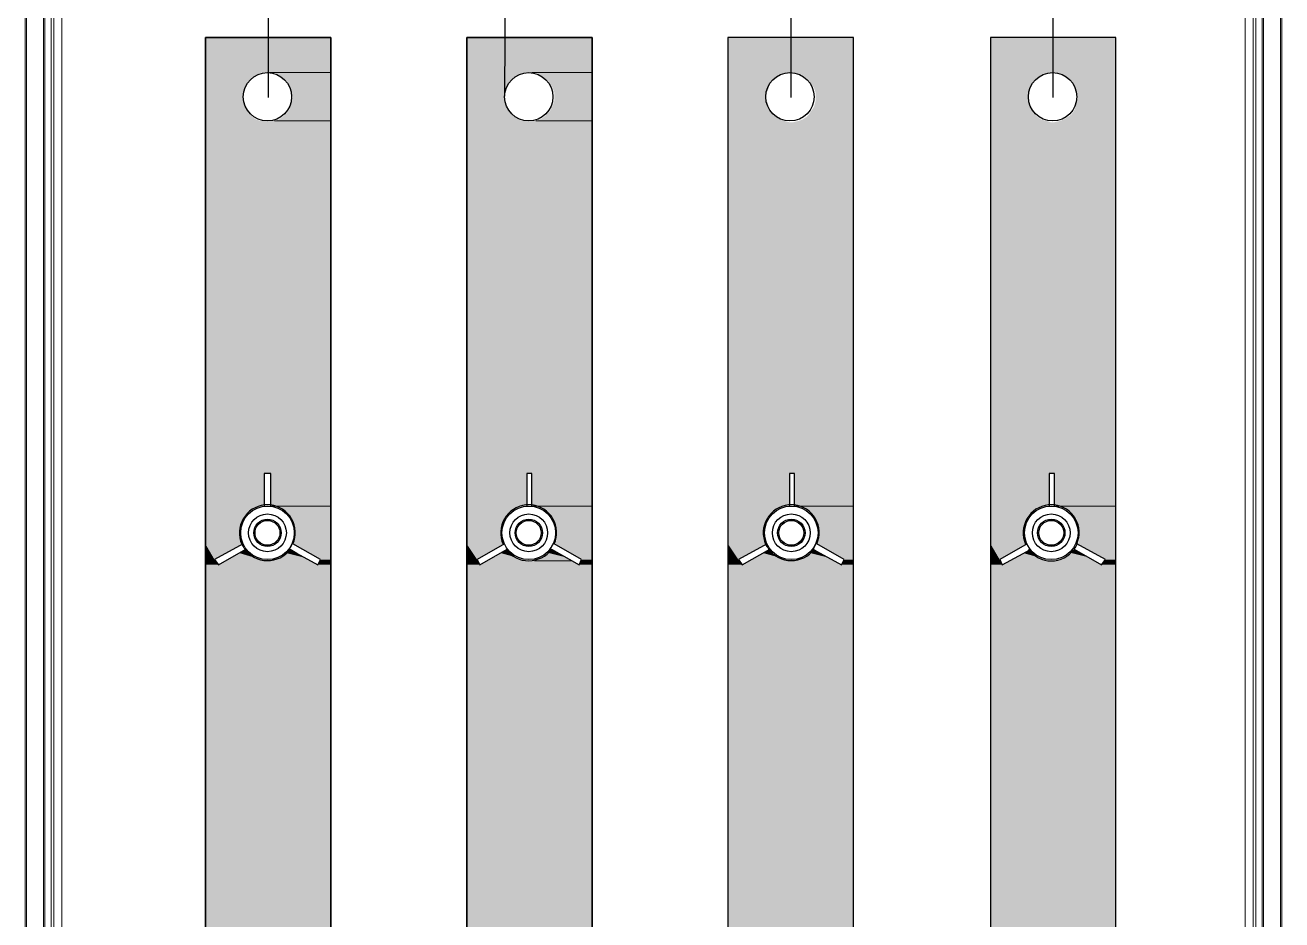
# Model space of a CAD drawing. Header units: millimetres. Extents: x 2788 to 2954, y 1337 to 1391.
# Drawn here: x 2906.93 to 2907.948, y 1351.391 to 1352.116 of the extents above; entities that cross this region are included whole.
import ezdxf

# ---------------------------------------------------------------- set-up
doc = ezdxf.new("R2010")
doc.units = ezdxf.units.MM
doc.layers.add('PDF_0', color=7, linetype='Continuous')

msp = doc.modelspace()

# ---------------------------------------------------------------- linework, layer by layer
at = {"layer": 'PDF_0', "color": 1, "lineweight": 25}
for points in [[(2907.3247, 1353.2197), (2907.3184, 1352.0586)], [(2907.1268, 1352.1698), (2907.1268, 1352.0576)]]:
    msp.add_lwpolyline(points, dxfattribs=at)
at = {"layer": 'PDF_0', "lineweight": 15}
for points in [[(2907.9481, 1350.4266), (2907.9481, 1352.4111, 0.414213), (2907.9248, 1352.4354), (2906.9543, 1352.4354, 0.414213), (2906.93, 1352.4116)], [(2906.9538, 1352.4354, 0.414213), (2906.93, 1352.4111), (2906.93, 1350.4266)], [(2906.9458, 1352.3222), (2906.9448, 1352.3222), (2906.9448, 1350.4785), (2906.9458, 1350.4795), (2906.9458, 1352.3222), (2906.9511, 1352.3169), (2906.9511, 1350.4795), (2906.9511, 1350.488), (2906.9522, 1350.4848), (2906.9554, 1350.4827, -0.292489), (2906.9851, 1350.4526)], [(2907.9322, 1352.3222), (2907.927, 1352.3169), (2907.927, 1350.4795), (2907.927, 1350.488), (2907.9259, 1350.4848), (2907.9221, 1350.4829, 0.292489), (2907.892, 1350.452), (2907.8899, 1350.4489), (2907.8867, 1350.4478), (2907.8952, 1350.4478), (2907.8952, 1350.4467), (2906.9829, 1350.4467), (2906.9829, 1350.4478), (2906.9924, 1350.4478), (2906.9882, 1350.4489), (2906.9861, 1350.452, 0.006355), (2906.9881, 1350.455, 0.340488), (2906.994, 1350.451)]]:
    msp.add_lwpolyline(points, format="xyb", dxfattribs=at)
for points in [[(2906.9511, 1352.3169), (2906.9511, 1352.4291), (2906.9533, 1352.4269), (2906.9533, 1351.013), (2906.9522, 1351.0119), (2906.9522, 1351.0045), (2906.9533, 1351.0034), (2906.9533, 1350.9907), (2906.9522, 1350.9897), (2906.9522, 1350.9886), (2906.9649, 1350.9886), (2906.9649, 1350.9706), (2906.9638, 1350.9696), (2906.9638, 1350.9812), (2906.9649, 1350.9823), (2906.9522, 1350.9823), (2906.9533, 1350.9812), (2906.9533, 1350.8627), (2906.9522, 1350.8627), (2906.9649, 1350.8627), (2906.9638, 1350.8627), (2906.9638, 1350.8743)], [(2906.9522, 1351.0119), (2906.9723, 1351.0119), (2906.9734, 1351.013), (2906.9596, 1351.013), (2906.9596, 1352.4269), (2907.9185, 1352.4269), (2907.9185, 1351.013), (2907.9047, 1351.013), (2907.9058, 1351.0119)], [(2907.9259, 1350.9897), (2907.9058, 1350.9897), (2907.9058, 1350.9706), (2907.9132, 1350.9706), (2907.9132, 1350.9886), (2907.9259, 1350.9886), (2907.9259, 1350.9897), (2907.9248, 1350.9907), (2907.9248, 1351.0034), (2907.927, 1351.0045), (2907.927, 1351.0119), (2907.9248, 1351.013), (2907.9248, 1352.4269), (2907.927, 1352.4291), (2907.927, 1352.3169)], [(2906.931, 1352.4185), (2906.931, 1350.4277)], [(2907.9471, 1352.4185), (2907.9471, 1350.4277)]]:
    msp.add_lwpolyline(points, dxfattribs=at)
msp.add_lwpolyline([(2907.9322, 1350.4795), (2907.9322, 1352.3222), (2907.9333, 1352.3222), (2907.9333, 1350.4785)], close=True, dxfattribs=at)
at = {"layer": 'PDF_0', "color": 1, "lineweight": 25}
msp.add_lwpolyline([(2907.402, 1352.1814), (2907.5174, 1352.1814, -0.348289), (2907.5502, 1352.1327), (2907.5502, 1352.0576)], format="xyb", dxfattribs=at)
at = {"layer": 'PDF_0', "color": 5, "lineweight": 25}
msp.add_lwpolyline([(2907.7629, 1352.0576), (2907.7629, 1352.138, -0.465155), (2907.7957, 1352.1687), (2907.838, 1352.1687)], format="xyb", dxfattribs=at)
at = {"layer": 'PDF_0', "lineweight": 25}
for points in [[(2907.1776, 1352.1063), (2907.076, 1352.1063), (2907.076, 1350.7219), (2907.1776, 1350.7219)], [(2907.3893, 1352.1063), (2907.2877, 1352.1063), (2907.2877, 1350.7219), (2907.3893, 1350.7219)], [(2907.601, 1352.1063), (2907.4994, 1352.1063), (2907.4994, 1350.7219), (2907.601, 1350.7219)], [(2907.8137, 1352.1063), (2907.7121, 1352.1063), (2907.7121, 1350.7219), (2907.8137, 1350.7219)]]:
    msp.add_lwpolyline(points, close=True, dxfattribs=at)
for points in [[(2907.076, 1350.7219), (2907.076, 1352.1063), (2907.1776, 1352.1063), (2907.1776, 1350.7219)], [(2907.2877, 1350.7219), (2907.2877, 1352.1063), (2907.3893, 1352.1063), (2907.3893, 1350.7219)], [(2907.1289, 1351.7263), (2907.1289, 1351.7528), (2907.1236, 1351.7528), (2907.1236, 1351.7263)], [(2907.3406, 1351.7263), (2907.3406, 1351.7528), (2907.3364, 1351.7528), (2907.3364, 1351.7263)], [(2907.5533, 1351.7263), (2907.5533, 1351.7528), (2907.5491, 1351.7528), (2907.5491, 1351.7263)], [(2907.764, 1351.7263), (2907.764, 1351.7528), (2907.7597, 1351.7528), (2907.7597, 1351.7263)], [(2907.1067, 1351.6956), (2907.0834, 1351.6829), (2907.0866, 1351.6787), (2907.1088, 1351.6914)], [(2907.5311, 1351.6956), (2907.5078, 1351.6829), (2907.511, 1351.6787), (2907.5332, 1351.6914)]]:
    msp.add_lwpolyline(points, dxfattribs=at)
at = {"layer": 'PDF_0', "color": 31, "lineweight": 0, "true_color": 0xfecc66}
for points in [[(2907.1776, 1352.0777), (2907.1279, 1352.0777), (2907.1776, 1352.0777)], [(2907.3893, 1352.0777), (2907.3406, 1352.0777), (2907.3893, 1352.0777)], [(2907.1776, 1352.0385), (2907.1321, 1352.0385), (2907.1776, 1352.0385)], [(2907.3893, 1352.0385), (2907.3438, 1352.0385), (2907.3893, 1352.0385)], [(2907.1776, 1351.7263), (2907.1289, 1351.7263), (2907.1776, 1351.7263)], [(2907.3893, 1351.7263), (2907.3406, 1351.7263), (2907.3893, 1351.7263)], [(2907.601, 1351.7263), (2907.5533, 1351.7263), (2907.601, 1351.7263)], [(2907.8137, 1351.7263), (2907.764, 1351.7263), (2907.8137, 1351.7263)], [(2907.1501, 1351.6882), (2907.1448, 1351.6914), (2907.1501, 1351.6882)], [(2907.3618, 1351.6882), (2907.3565, 1351.6914), (2907.3618, 1351.6882)], [(2907.5354, 1351.6882), (2907.5332, 1351.6914), (2907.5354, 1351.6882)], [(2907.747, 1351.6882), (2907.7439, 1351.6914), (2907.747, 1351.6882)], [(2907.3724, 1351.6819), (2907.3427, 1351.6819), (2907.3724, 1351.6819)]]:
    msp.add_lwpolyline(points, dxfattribs=at)
at = {"layer": 'PDF_0', "lineweight": 25}
for points in [[(2907.1462, 1351.6959, -0.056201), (2907.1438, 1351.6914), (2907.167, 1351.6787), (2907.1692, 1351.6829), (2907.1469, 1351.6956, 0.507868), (2907.1287, 1351.7272, 0.055435), (2907.1239, 1351.7272, 0.507868), (2907.1055, 1351.6954, 0.056201), (2907.1078, 1351.6917, 0.507877), (2907.1447, 1351.6912)], [(2907.3196, 1351.6912, 0.507877), (2907.3565, 1351.6914), (2907.3787, 1351.6787), (2907.3808, 1351.6829), (2907.3586, 1351.6956, 0.507868), (2907.3404, 1351.7272, 0.055435), (2907.3355, 1351.7272, 0.507868), (2907.3172, 1351.6954)], [(2907.5706, 1351.6959, -0.056201), (2907.5682, 1351.6914), (2907.5914, 1351.6787), (2907.5936, 1351.6829), (2907.5713, 1351.6956, 0.507868), (2907.5531, 1351.7272, 0.055435), (2907.5483, 1351.7272, 0.507868), (2907.5299, 1351.6954, 0.056201), (2907.5322, 1351.6917, 0.507877), (2907.5691, 1351.6912)], [(2907.7823, 1351.6959, -0.056201), (2907.7798, 1351.6914), (2907.8021, 1351.6787), (2907.8052, 1351.6829), (2907.782, 1351.6956, 0.507868), (2907.7638, 1351.7272, 0.055435), (2907.7589, 1351.7272, 0.507868), (2907.7405, 1351.6954)], [(2907.7439, 1351.6917, -0.056201), (2907.7417, 1351.6956), (2907.7195, 1351.6829), (2907.7216, 1351.6787), (2907.7449, 1351.6914)]]:
    msp.add_lwpolyline(points, format="xyb", dxfattribs=at)
msp.add_lwpolyline([(2907.3184, 1351.6956), (2907.2962, 1351.6829), (2907.2983, 1351.6787), (2907.3205, 1351.6914, -0.056201)], format="xyb", close=True, dxfattribs=at)
for centre, radius in [((2907.1263, 1352.0581), 0.0196), ((2907.338, 1352.0581), 0.0196), ((2907.5496, 1352.0581), 0.0196), ((2907.7624, 1352.0581), 0.0196), ((2907.1263, 1351.7046), 0.0217), ((2907.1263, 1351.7046), 0.0153), ((2907.338, 1351.7046), 0.0217), ((2907.338, 1351.7046), 0.0153), ((2907.5507, 1351.7046), 0.0217), ((2907.5507, 1351.7046), 0.0153), ((2907.7613, 1351.7046), 0.0217), ((2907.7613, 1351.7046), 0.0153), ((2907.1263, 1351.7046), 0.0111), ((2907.1263, 1351.7046), 0.0101), ((2907.338, 1351.7046), 0.0111), ((2907.338, 1351.7046), 0.0101), ((2907.5507, 1351.7046), 0.0111), ((2907.5507, 1351.7046), 0.0101), ((2907.7613, 1351.7046), 0.0111), ((2907.7613, 1351.7046), 0.0101)]:
    msp.add_circle(centre, radius, dxfattribs=at)
for centre, radius, start, end in [((2907.338, 1351.7046), 0.0217, 323.5685, 336.4353), ((2907.7613, 1351.7046), 0.0228, 216.1501, 323.8499)]:
    msp.add_arc(centre, radius, start, end, dxfattribs=at)
at = {"layer": 'PDF_0', "color": 31, "true_color": 0xfecc66, "transparency": 33554559}
for points in [[(2907.1776, 1352.1063), (2907.076, 1352.1063), (2907.1776, 1352.0777)], [(2907.076, 1352.1063), (2907.1776, 1352.0777), (2907.076, 1352.0777)], [(2907.3893, 1352.1063), (2907.2877, 1352.1063), (2907.3893, 1352.0777)], [(2907.2877, 1352.1063), (2907.3893, 1352.0777), (2907.2877, 1352.0777)], [(2907.601, 1352.1063), (2907.4994, 1352.1063), (2907.601, 1352.0777)], [(2907.4994, 1352.1063), (2907.601, 1352.0777), (2907.4994, 1352.0777)], [(2907.8137, 1352.1063), (2907.7121, 1352.1063), (2907.8137, 1352.0777)], [(2907.7121, 1352.1063), (2907.8137, 1352.0777), (2907.7121, 1352.0777)], [(2907.1215, 1352.0777), (2907.1215, 1352.0777), (2907.076, 1352.0777)], [(2907.1215, 1352.0777), (2907.076, 1352.0777), (2907.1247, 1352.0777)], [(2907.1215, 1352.0777), (2907.076, 1352.0777), (2907.1173, 1352.0756)], [(2907.076, 1352.0777), (2907.1173, 1352.0756), (2907.076, 1352.0756)], [(2907.1173, 1352.0756), (2907.076, 1352.0756), (2907.1141, 1352.0734)], [(2907.076, 1352.0756), (2907.1141, 1352.0734), (2907.076, 1352.0734)], [(2907.1279, 1352.0777), (2907.1776, 1352.0777), (2907.1321, 1352.0777)], [(2907.1776, 1352.0777), (2907.1321, 1352.0777), (2907.1776, 1352.0756)], [(2907.1321, 1352.0777), (2907.1776, 1352.0756), (2907.1353, 1352.0756)], [(2907.1776, 1352.0756), (2907.1353, 1352.0756), (2907.1776, 1352.0734)], [(2907.1353, 1352.0756), (2907.1776, 1352.0734), (2907.1385, 1352.0734)], [(2907.3332, 1352.0777), (2907.3332, 1352.0777), (2907.2877, 1352.0777)], [(2907.3332, 1352.0777), (2907.2877, 1352.0777), (2907.3364, 1352.0777)], [(2907.3332, 1352.0777), (2907.2877, 1352.0777), (2907.33, 1352.0756)], [(2907.2877, 1352.0777), (2907.33, 1352.0756), (2907.2877, 1352.0756)], [(2907.33, 1352.0756), (2907.2877, 1352.0756), (2907.3269, 1352.0734)], [(2907.2877, 1352.0756), (2907.3269, 1352.0734), (2907.2877, 1352.0734)], [(2907.3406, 1352.0777), (2907.3893, 1352.0777), (2907.3438, 1352.0777)], [(2907.3893, 1352.0777), (2907.3438, 1352.0777), (2907.3893, 1352.0756)], [(2907.3438, 1352.0777), (2907.3893, 1352.0756), (2907.347, 1352.0756)], [(2907.3893, 1352.0756), (2907.347, 1352.0756), (2907.3893, 1352.0734)], [(2907.347, 1352.0756), (2907.3893, 1352.0734), (2907.3501, 1352.0734)], [(2907.5491, 1352.0777), (2907.4994, 1352.0777), (2907.5449, 1352.0766)], [(2907.4994, 1352.0777), (2907.5449, 1352.0766), (2907.4994, 1352.0766)], [(2907.5449, 1352.0766), (2907.4994, 1352.0766), (2907.5417, 1352.0756)], [(2907.4994, 1352.0766), (2907.5417, 1352.0756), (2907.4994, 1352.0756)], [(2907.5417, 1352.0756), (2907.4994, 1352.0756), (2907.5385, 1352.0734)], [(2907.4994, 1352.0756), (2907.5385, 1352.0734), (2907.4994, 1352.0734)], [(2907.601, 1352.0777), (2907.5523, 1352.0777), (2907.601, 1352.0766)], [(2907.5523, 1352.0777), (2907.601, 1352.0766), (2907.5565, 1352.0766)], [(2907.601, 1352.0766), (2907.5565, 1352.0766), (2907.601, 1352.0756)], [(2907.5565, 1352.0766), (2907.601, 1352.0756), (2907.5597, 1352.0756)], [(2907.601, 1352.0756), (2907.5597, 1352.0756), (2907.601, 1352.0734)], [(2907.5597, 1352.0756), (2907.601, 1352.0734), (2907.5629, 1352.0734)], [(2907.7608, 1352.0777), (2907.7121, 1352.0777), (2907.7576, 1352.0766)], [(2907.7121, 1352.0777), (2907.7576, 1352.0766), (2907.7121, 1352.0766)], [(2907.7576, 1352.0766), (2907.7121, 1352.0766), (2907.7534, 1352.0756)], [(2907.7121, 1352.0766), (2907.7534, 1352.0756), (2907.7121, 1352.0756)], [(2907.7534, 1352.0756), (2907.7121, 1352.0756), (2907.7502, 1352.0734)], [(2907.7121, 1352.0756), (2907.7502, 1352.0734), (2907.7121, 1352.0734)], [(2907.8137, 1352.0777), (2907.764, 1352.0777), (2907.8137, 1352.0766)], [(2907.764, 1352.0777), (2907.8137, 1352.0766), (2907.7682, 1352.0766)], [(2907.8137, 1352.0766), (2907.7682, 1352.0766), (2907.8137, 1352.0756)], [(2907.7682, 1352.0766), (2907.8137, 1352.0756), (2907.7714, 1352.0756)], [(2907.8137, 1352.0756), (2907.7714, 1352.0756), (2907.8137, 1352.0734)], [(2907.7714, 1352.0756), (2907.8137, 1352.0734), (2907.7745, 1352.0734)], [(2907.1141, 1352.0734), (2907.076, 1352.0734), (2907.112, 1352.0713)], [(2907.076, 1352.0734), (2907.112, 1352.0713), (2907.076, 1352.0713)], [(2907.112, 1352.0713), (2907.076, 1352.0713), (2907.1099, 1352.0682)], [(2907.076, 1352.0713), (2907.1099, 1352.0682), (2907.076, 1352.0682)], [(2907.1099, 1352.0682), (2907.076, 1352.0682), (2907.1078, 1352.065)], [(2907.076, 1352.0682), (2907.1078, 1352.065), (2907.076, 1352.065)], [(2907.1078, 1352.065), (2907.076, 1352.065), (2907.1067, 1352.0618)], [(2907.076, 1352.065), (2907.1067, 1352.0618), (2907.076, 1352.0618)], [(2907.1776, 1352.0734), (2907.1385, 1352.0734), (2907.1776, 1352.0713)], [(2907.1385, 1352.0734), (2907.1776, 1352.0713), (2907.1416, 1352.0713)], [(2907.1776, 1352.0713), (2907.1416, 1352.0713), (2907.1776, 1352.0682)], [(2907.1416, 1352.0713), (2907.1776, 1352.0682), (2907.1438, 1352.0682)], [(2907.1776, 1352.0682), (2907.1438, 1352.0682), (2907.1776, 1352.065)], [(2907.1438, 1352.0682), (2907.1776, 1352.065), (2907.1448, 1352.065)], [(2907.1776, 1352.065), (2907.1448, 1352.065), (2907.1776, 1352.0618)], [(2907.1448, 1352.065), (2907.1776, 1352.0618), (2907.1459, 1352.0618)], [(2907.3269, 1352.0734), (2907.2877, 1352.0734), (2907.3237, 1352.0713)], [(2907.2877, 1352.0734), (2907.3237, 1352.0713), (2907.2877, 1352.0713)], [(2907.3237, 1352.0713), (2907.2877, 1352.0713), (2907.3216, 1352.0682)], [(2907.2877, 1352.0713), (2907.3216, 1352.0682), (2907.2877, 1352.0682)], [(2907.3216, 1352.0682), (2907.2877, 1352.0682), (2907.3194, 1352.065)], [(2907.2877, 1352.0682), (2907.3194, 1352.065), (2907.2877, 1352.065)], [(2907.3194, 1352.065), (2907.2877, 1352.065), (2907.3184, 1352.0618)], [(2907.2877, 1352.065), (2907.3184, 1352.0618), (2907.2877, 1352.0618)], [(2907.3893, 1352.0734), (2907.3501, 1352.0734), (2907.3893, 1352.0713)], [(2907.3501, 1352.0734), (2907.3893, 1352.0713), (2907.3533, 1352.0713)], [(2907.3893, 1352.0713), (2907.3533, 1352.0713), (2907.3893, 1352.0682)], [(2907.3533, 1352.0713), (2907.3893, 1352.0682), (2907.3554, 1352.0682)], [(2907.3893, 1352.0682), (2907.3554, 1352.0682), (2907.3893, 1352.065)], [(2907.3554, 1352.0682), (2907.3893, 1352.065), (2907.3575, 1352.065)], [(2907.3893, 1352.065), (2907.3575, 1352.065), (2907.3893, 1352.0618)], [(2907.3575, 1352.065), (2907.3893, 1352.0618), (2907.3586, 1352.0618)], [(2907.5385, 1352.0734), (2907.4994, 1352.0734), (2907.5354, 1352.0713)], [(2907.4994, 1352.0734), (2907.5354, 1352.0713), (2907.4994, 1352.0713)], [(2907.5354, 1352.0713), (2907.4994, 1352.0713), (2907.5332, 1352.0682)], [(2907.4994, 1352.0713), (2907.5332, 1352.0682), (2907.4994, 1352.0682)], [(2907.5332, 1352.0682), (2907.4994, 1352.0682), (2907.5322, 1352.065)], [(2907.4994, 1352.0682), (2907.5322, 1352.065), (2907.4994, 1352.065)], [(2907.5322, 1352.065), (2907.4994, 1352.065), (2907.5311, 1352.0618)], [(2907.4994, 1352.065), (2907.5311, 1352.0618), (2907.4994, 1352.0618)], [(2907.601, 1352.0734), (2907.5629, 1352.0734), (2907.601, 1352.0713)], [(2907.5629, 1352.0734), (2907.601, 1352.0713), (2907.565, 1352.0713)], [(2907.601, 1352.0713), (2907.565, 1352.0713), (2907.601, 1352.0682)], [(2907.565, 1352.0713), (2907.601, 1352.0682), (2907.5671, 1352.0682)], [(2907.601, 1352.0682), (2907.5671, 1352.0682), (2907.601, 1352.065)], [(2907.5671, 1352.0682), (2907.601, 1352.065), (2907.5692, 1352.065)], [(2907.601, 1352.065), (2907.5692, 1352.065), (2907.601, 1352.0618)], [(2907.5692, 1352.065), (2907.601, 1352.0618), (2907.5703, 1352.0618)], [(2907.7502, 1352.0734), (2907.7121, 1352.0734), (2907.7481, 1352.0713)], [(2907.7121, 1352.0734), (2907.7481, 1352.0713), (2907.7121, 1352.0713)], [(2907.7481, 1352.0713), (2907.7121, 1352.0713), (2907.746, 1352.0682)], [(2907.7121, 1352.0713), (2907.746, 1352.0682), (2907.7121, 1352.0682)], [(2907.746, 1352.0682), (2907.7121, 1352.0682), (2907.7439, 1352.065)], [(2907.7121, 1352.0682), (2907.7439, 1352.065), (2907.7121, 1352.065)], [(2907.7439, 1352.065), (2907.7121, 1352.065), (2907.7428, 1352.0618)], [(2907.7121, 1352.065), (2907.7428, 1352.0618), (2907.7121, 1352.0618)], [(2907.8137, 1352.0734), (2907.7745, 1352.0734), (2907.8137, 1352.0713)], [(2907.7745, 1352.0734), (2907.8137, 1352.0713), (2907.7777, 1352.0713)], [(2907.8137, 1352.0713), (2907.7777, 1352.0713), (2907.8137, 1352.0682)], [(2907.7777, 1352.0713), (2907.8137, 1352.0682), (2907.7798, 1352.0682)], [(2907.8137, 1352.0682), (2907.7798, 1352.0682), (2907.8137, 1352.065)], [(2907.7798, 1352.0682), (2907.8137, 1352.065), (2907.7809, 1352.065)], [(2907.8137, 1352.065), (2907.7809, 1352.065), (2907.8137, 1352.0618)], [(2907.7809, 1352.065), (2907.8137, 1352.0618), (2907.782, 1352.0618)], [(2907.1067, 1352.0618), (2907.076, 1352.0618), (2907.1067, 1352.0576)], [(2907.076, 1352.0618), (2907.1067, 1352.0576), (2907.076, 1352.0576)], [(2907.1067, 1352.0576), (2907.076, 1352.0576), (2907.1067, 1352.0544)], [(2907.076, 1352.0576), (2907.1067, 1352.0544), (2907.076, 1352.0544)], [(2907.1776, 1352.0618), (2907.1459, 1352.0618), (2907.1776, 1352.0576)], [(2907.1459, 1352.0618), (2907.1776, 1352.0576), (2907.1469, 1352.0576)], [(2907.1469, 1352.0576), (2907.1776, 1352.0544), (2907.1459, 1352.0544)], [(2907.1776, 1352.0576), (2907.1469, 1352.0576), (2907.1776, 1352.0544)], [(2907.3184, 1352.0618), (2907.2877, 1352.0618), (2907.3184, 1352.0576)], [(2907.2877, 1352.0618), (2907.3184, 1352.0576), (2907.2877, 1352.0576)], [(2907.3184, 1352.0576), (2907.2877, 1352.0576), (2907.3184, 1352.0544)], [(2907.2877, 1352.0576), (2907.3184, 1352.0544), (2907.2877, 1352.0544)], [(2907.3893, 1352.0618), (2907.3586, 1352.0618), (2907.3893, 1352.0576)], [(2907.3586, 1352.0618), (2907.3893, 1352.0576), (2907.3586, 1352.0576)], [(2907.3893, 1352.0576), (2907.3586, 1352.0576), (2907.3893, 1352.0544)], [(2907.3586, 1352.0576), (2907.3893, 1352.0544), (2907.3586, 1352.0544)], [(2907.5311, 1352.0618), (2907.4994, 1352.0618), (2907.5301, 1352.0576)], [(2907.4994, 1352.0618), (2907.5301, 1352.0576), (2907.4994, 1352.0576)], [(2907.5301, 1352.0576), (2907.4994, 1352.0576), (2907.5311, 1352.0544)], [(2907.4994, 1352.0576), (2907.5311, 1352.0544), (2907.4994, 1352.0544)], [(2907.601, 1352.0618), (2907.5703, 1352.0618), (2907.601, 1352.0576)], [(2907.5703, 1352.0618), (2907.601, 1352.0576), (2907.5703, 1352.0576)], [(2907.601, 1352.0576), (2907.5703, 1352.0576), (2907.601, 1352.0544)], [(2907.5703, 1352.0576), (2907.601, 1352.0544), (2907.5703, 1352.0544)], [(2907.7428, 1352.0618), (2907.7121, 1352.0618), (2907.7428, 1352.0576)], [(2907.7121, 1352.0618), (2907.7428, 1352.0576), (2907.7121, 1352.0576)], [(2907.7428, 1352.0576), (2907.7121, 1352.0576), (2907.7428, 1352.0544)], [(2907.7121, 1352.0576), (2907.7428, 1352.0544), (2907.7121, 1352.0544)], [(2907.8137, 1352.0618), (2907.782, 1352.0618), (2907.8137, 1352.0576)], [(2907.782, 1352.0618), (2907.8137, 1352.0576), (2907.783, 1352.0576)], [(2907.783, 1352.0576), (2907.8137, 1352.0544), (2907.782, 1352.0544)], [(2907.8137, 1352.0576), (2907.783, 1352.0576), (2907.8137, 1352.0544)], [(2907.1067, 1352.0544), (2907.076, 1352.0544), (2907.1078, 1352.0512)], [(2907.076, 1352.0544), (2907.1078, 1352.0512), (2907.076, 1352.0512)], [(2907.1078, 1352.0512), (2907.076, 1352.0512), (2907.1099, 1352.047)], [(2907.076, 1352.0512), (2907.1099, 1352.047), (2907.076, 1352.047)], [(2907.1099, 1352.047), (2907.076, 1352.047), (2907.112, 1352.0449)], [(2907.076, 1352.047), (2907.112, 1352.0449), (2907.076, 1352.0449)], [(2907.112, 1352.0449), (2907.076, 1352.0449), (2907.1141, 1352.0417)], [(2907.076, 1352.0449), (2907.1141, 1352.0417), (2907.076, 1352.0417)], [(2907.1416, 1352.0449), (2907.1776, 1352.0417), (2907.1385, 1352.0417)], [(2907.1438, 1352.047), (2907.1776, 1352.0449), (2907.1416, 1352.0449)], [(2907.1776, 1352.0449), (2907.1416, 1352.0449), (2907.1776, 1352.0417)], [(2907.1448, 1352.0512), (2907.1776, 1352.047), (2907.1438, 1352.047)], [(2907.1776, 1352.047), (2907.1438, 1352.047), (2907.1776, 1352.0449)], [(2907.1459, 1352.0544), (2907.1776, 1352.0512), (2907.1448, 1352.0512)], [(2907.1776, 1352.0512), (2907.1448, 1352.0512), (2907.1776, 1352.047)], [(2907.1776, 1352.0544), (2907.1459, 1352.0544), (2907.1776, 1352.0512)], [(2907.3184, 1352.0544), (2907.2877, 1352.0544), (2907.3194, 1352.0512)], [(2907.2877, 1352.0544), (2907.3194, 1352.0512), (2907.2877, 1352.0512)], [(2907.3194, 1352.0512), (2907.2877, 1352.0512), (2907.3216, 1352.047)], [(2907.2877, 1352.0512), (2907.3216, 1352.047), (2907.2877, 1352.047)], [(2907.3216, 1352.047), (2907.2877, 1352.047), (2907.3237, 1352.0449)], [(2907.2877, 1352.047), (2907.3237, 1352.0449), (2907.2877, 1352.0449)], [(2907.3237, 1352.0449), (2907.2877, 1352.0449), (2907.3269, 1352.0417)], [(2907.2877, 1352.0449), (2907.3269, 1352.0417), (2907.2877, 1352.0417)], [(2907.3533, 1352.0449), (2907.3893, 1352.0417), (2907.3501, 1352.0417)], [(2907.3554, 1352.047), (2907.3893, 1352.0449), (2907.3533, 1352.0449)], [(2907.3893, 1352.0449), (2907.3533, 1352.0449), (2907.3893, 1352.0417)], [(2907.3575, 1352.0512), (2907.3893, 1352.047), (2907.3554, 1352.047)], [(2907.3893, 1352.047), (2907.3554, 1352.047), (2907.3893, 1352.0449)], [(2907.3586, 1352.0544), (2907.3893, 1352.0512), (2907.3575, 1352.0512)], [(2907.3893, 1352.0512), (2907.3575, 1352.0512), (2907.3893, 1352.047)], [(2907.3893, 1352.0544), (2907.3586, 1352.0544), (2907.3893, 1352.0512)], [(2907.5311, 1352.0544), (2907.4994, 1352.0544), (2907.5322, 1352.0502)], [(2907.4994, 1352.0544), (2907.5322, 1352.0502), (2907.4994, 1352.0502)], [(2907.5322, 1352.0502), (2907.4994, 1352.0502), (2907.5332, 1352.047)], [(2907.4994, 1352.0502), (2907.5332, 1352.047), (2907.4994, 1352.047)], [(2907.5332, 1352.047), (2907.4994, 1352.047), (2907.5354, 1352.0438)], [(2907.4994, 1352.047), (2907.5354, 1352.0438), (2907.4994, 1352.0438)], [(2907.5671, 1352.047), (2907.601, 1352.0438), (2907.565, 1352.0438)], [(2907.5692, 1352.0502), (2907.601, 1352.047), (2907.5671, 1352.047)], [(2907.601, 1352.047), (2907.5671, 1352.047), (2907.601, 1352.0438)], [(2907.5703, 1352.0544), (2907.601, 1352.0502), (2907.5692, 1352.0502)], [(2907.601, 1352.0502), (2907.5692, 1352.0502), (2907.601, 1352.047)], [(2907.601, 1352.0544), (2907.5703, 1352.0544), (2907.601, 1352.0502)], [(2907.7428, 1352.0544), (2907.7121, 1352.0544), (2907.7439, 1352.0502)], [(2907.7121, 1352.0544), (2907.7439, 1352.0502), (2907.7121, 1352.0502)], [(2907.7439, 1352.0502), (2907.7121, 1352.0502), (2907.746, 1352.047)], [(2907.7121, 1352.0502), (2907.746, 1352.047), (2907.7121, 1352.047)], [(2907.746, 1352.047), (2907.7121, 1352.047), (2907.7481, 1352.0438)], [(2907.7121, 1352.047), (2907.7481, 1352.0438), (2907.7121, 1352.0438)], [(2907.7798, 1352.047), (2907.8137, 1352.0438), (2907.7777, 1352.0438)], [(2907.7809, 1352.0502), (2907.8137, 1352.047), (2907.7798, 1352.047)], [(2907.8137, 1352.047), (2907.7798, 1352.047), (2907.8137, 1352.0438)], [(2907.782, 1352.0544), (2907.8137, 1352.0502), (2907.7809, 1352.0502)], [(2907.8137, 1352.0502), (2907.7809, 1352.0502), (2907.8137, 1352.047)], [(2907.8137, 1352.0544), (2907.782, 1352.0544), (2907.8137, 1352.0502)], [(2907.1141, 1352.0417), (2907.076, 1352.0417), (2907.1173, 1352.0396)], [(2907.076, 1352.0417), (2907.1173, 1352.0396), (2907.076, 1352.0396)], [(2907.1173, 1352.0396), (2907.076, 1352.0396), (2907.1215, 1352.0385)], [(2907.076, 1352.0396), (2907.1215, 1352.0385), (2907.076, 1352.0385)], [(2907.1247, 1352.0385), (2907.1247, 1352.0385), (2907.076, 1352.0385)], [(2907.1247, 1352.0385), (2907.076, 1352.0385), (2907.1215, 1352.0385)], [(2907.1776, 1352.0385), (2907.076, 1352.0385), (2907.1776, 1351.7528)], [(2907.076, 1352.0385), (2907.1776, 1351.7528), (2907.076, 1351.7528)], [(2907.1321, 1352.0385), (2907.1776, 1352.0385), (2907.1279, 1352.0385)], [(2907.1353, 1352.0396), (2907.1776, 1352.0385), (2907.1321, 1352.0385)], [(2907.1385, 1352.0417), (2907.1776, 1352.0396), (2907.1353, 1352.0396)], [(2907.1776, 1352.0396), (2907.1353, 1352.0396), (2907.1776, 1352.0385)], [(2907.1776, 1352.0417), (2907.1385, 1352.0417), (2907.1776, 1352.0396)], [(2907.3269, 1352.0417), (2907.2877, 1352.0417), (2907.33, 1352.0396)], [(2907.2877, 1352.0417), (2907.33, 1352.0396), (2907.2877, 1352.0396)], [(2907.33, 1352.0396), (2907.2877, 1352.0396), (2907.3332, 1352.0385)], [(2907.2877, 1352.0396), (2907.3332, 1352.0385), (2907.2877, 1352.0385)], [(2907.3364, 1352.0385), (2907.3364, 1352.0385), (2907.2877, 1352.0385)], [(2907.3364, 1352.0385), (2907.2877, 1352.0385), (2907.3332, 1352.0385)], [(2907.3893, 1352.0385), (2907.2877, 1352.0385), (2907.3893, 1351.7528)], [(2907.2877, 1352.0385), (2907.3893, 1351.7528), (2907.2877, 1351.7528)], [(2907.3438, 1352.0385), (2907.3893, 1352.0385), (2907.3406, 1352.0385)], [(2907.347, 1352.0396), (2907.3893, 1352.0385), (2907.3438, 1352.0385)], [(2907.3501, 1352.0417), (2907.3893, 1352.0396), (2907.347, 1352.0396)], [(2907.3893, 1352.0396), (2907.347, 1352.0396), (2907.3893, 1352.0385)], [(2907.3893, 1352.0417), (2907.3501, 1352.0417), (2907.3893, 1352.0396)], [(2907.5354, 1352.0438), (2907.4994, 1352.0438), (2907.5385, 1352.0417)], [(2907.4994, 1352.0438), (2907.5385, 1352.0417), (2907.4994, 1352.0417)], [(2907.5385, 1352.0417), (2907.4994, 1352.0417), (2907.5417, 1352.0396)], [(2907.4994, 1352.0417), (2907.5417, 1352.0396), (2907.4994, 1352.0396)], [(2907.5417, 1352.0396), (2907.4994, 1352.0396), (2907.5449, 1352.0385)], [(2907.4994, 1352.0396), (2907.5449, 1352.0385), (2907.4994, 1352.0385)], [(2907.5449, 1352.0385), (2907.4994, 1352.0385), (2907.5491, 1352.0375)], [(2907.4994, 1352.0385), (2907.5491, 1352.0375), (2907.4994, 1352.0375)], [(2907.601, 1352.0375), (2907.4994, 1352.0375), (2907.601, 1351.7528)], [(2907.4994, 1352.0375), (2907.601, 1351.7528), (2907.4994, 1351.7528)], [(2907.5565, 1352.0385), (2907.601, 1352.0375), (2907.5523, 1352.0375)], [(2907.5597, 1352.0396), (2907.601, 1352.0385), (2907.5565, 1352.0385)], [(2907.601, 1352.0385), (2907.5565, 1352.0385), (2907.601, 1352.0375)], [(2907.5629, 1352.0417), (2907.601, 1352.0396), (2907.5597, 1352.0396)], [(2907.601, 1352.0396), (2907.5597, 1352.0396), (2907.601, 1352.0385)], [(2907.565, 1352.0438), (2907.601, 1352.0417), (2907.5629, 1352.0417)], [(2907.601, 1352.0417), (2907.5629, 1352.0417), (2907.601, 1352.0396)], [(2907.601, 1352.0438), (2907.565, 1352.0438), (2907.601, 1352.0417)], [(2907.7481, 1352.0438), (2907.7121, 1352.0438), (2907.7502, 1352.0417)], [(2907.7121, 1352.0438), (2907.7502, 1352.0417), (2907.7121, 1352.0417)], [(2907.7502, 1352.0417), (2907.7121, 1352.0417), (2907.7534, 1352.0396)], [(2907.7121, 1352.0417), (2907.7534, 1352.0396), (2907.7121, 1352.0396)], [(2907.7534, 1352.0396), (2907.7121, 1352.0396), (2907.7576, 1352.0385)], [(2907.7121, 1352.0396), (2907.7576, 1352.0385), (2907.7121, 1352.0385)], [(2907.7576, 1352.0385), (2907.7121, 1352.0385), (2907.7608, 1352.0375)], [(2907.7121, 1352.0385), (2907.7608, 1352.0375), (2907.7121, 1352.0375)], [(2907.8137, 1352.0375), (2907.7121, 1352.0375), (2907.8137, 1351.7528)], [(2907.7121, 1352.0375), (2907.8137, 1351.7528), (2907.7121, 1351.7528)], [(2907.7682, 1352.0385), (2907.8137, 1352.0375), (2907.764, 1352.0375)], [(2907.7714, 1352.0396), (2907.8137, 1352.0385), (2907.7682, 1352.0385)], [(2907.8137, 1352.0385), (2907.7682, 1352.0385), (2907.8137, 1352.0375)], [(2907.7745, 1352.0417), (2907.8137, 1352.0396), (2907.7714, 1352.0396)], [(2907.8137, 1352.0396), (2907.7714, 1352.0396), (2907.8137, 1352.0385)], [(2907.7777, 1352.0438), (2907.8137, 1352.0417), (2907.7745, 1352.0417)], [(2907.8137, 1352.0417), (2907.7745, 1352.0417), (2907.8137, 1352.0396)], [(2907.8137, 1352.0438), (2907.7777, 1352.0438), (2907.8137, 1352.0417)], [(2907.1236, 1351.7528), (2907.076, 1351.7528), (2907.1236, 1351.7263)], [(2907.076, 1351.7528), (2907.1236, 1351.7263), (2907.076, 1351.7263)], [(2907.1776, 1351.7528), (2907.1289, 1351.7528), (2907.1776, 1351.7263)], [(2907.1289, 1351.7528), (2907.1776, 1351.7263), (2907.1289, 1351.7263)], [(2907.3364, 1351.7528), (2907.2877, 1351.7528), (2907.3364, 1351.7263)], [(2907.2877, 1351.7528), (2907.3364, 1351.7263), (2907.2877, 1351.7263)], [(2907.3893, 1351.7528), (2907.3406, 1351.7528), (2907.3893, 1351.7263)], [(2907.3406, 1351.7528), (2907.3893, 1351.7263), (2907.3406, 1351.7263)], [(2907.5491, 1351.7528), (2907.4994, 1351.7528), (2907.5491, 1351.7263)], [(2907.4994, 1351.7528), (2907.5491, 1351.7263), (2907.4994, 1351.7263)], [(2907.601, 1351.7528), (2907.5533, 1351.7528), (2907.601, 1351.7263)], [(2907.5533, 1351.7528), (2907.601, 1351.7263), (2907.5533, 1351.7263)], [(2907.7597, 1351.7528), (2907.7121, 1351.7528), (2907.7597, 1351.7263)], [(2907.7121, 1351.7528), (2907.7597, 1351.7263), (2907.7121, 1351.7263)], [(2907.8137, 1351.7528), (2907.764, 1351.7528), (2907.8137, 1351.7263)], [(2907.764, 1351.7528), (2907.8137, 1351.7263), (2907.764, 1351.7263)], [(2907.1205, 1351.7263), (2907.1205, 1351.7263), (2907.076, 1351.7263)], [(2907.1205, 1351.7263), (2907.076, 1351.7263), (2907.1236, 1351.7263)], [(2907.1205, 1351.7263), (2907.076, 1351.7263), (2907.1162, 1351.7242)], [(2907.076, 1351.7263), (2907.1162, 1351.7242), (2907.076, 1351.7242)], [(2907.1162, 1351.7242), (2907.076, 1351.7242), (2907.1131, 1351.7221)], [(2907.076, 1351.7242), (2907.1131, 1351.7221), (2907.076, 1351.7221)], [(2907.1131, 1351.7221), (2907.076, 1351.7221), (2907.1099, 1351.7189)], [(2907.076, 1351.7221), (2907.1099, 1351.7189), (2907.076, 1351.7189)], [(2907.1099, 1351.7189), (2907.076, 1351.7189), (2907.1067, 1351.7157)], [(2907.076, 1351.7189), (2907.1067, 1351.7157), (2907.076, 1351.7157)], [(2907.1289, 1351.7263), (2907.1776, 1351.7263), (2907.1332, 1351.7263)], [(2907.1776, 1351.7263), (2907.1332, 1351.7263), (2907.1776, 1351.7242)], [(2907.1332, 1351.7263), (2907.1776, 1351.7242), (2907.1374, 1351.7242)], [(2907.1776, 1351.7242), (2907.1374, 1351.7242), (2907.1776, 1351.7221)], [(2907.1374, 1351.7242), (2907.1776, 1351.7221), (2907.1406, 1351.7221)], [(2907.1776, 1351.7221), (2907.1406, 1351.7221), (2907.1776, 1351.7189)], [(2907.1406, 1351.7221), (2907.1776, 1351.7189), (2907.1438, 1351.7189)], [(2907.1776, 1351.7189), (2907.1438, 1351.7189), (2907.1776, 1351.7157)], [(2907.1438, 1351.7189), (2907.1776, 1351.7157), (2907.1459, 1351.7157)], [(2907.3321, 1351.7263), (2907.3321, 1351.7263), (2907.2877, 1351.7263)], [(2907.3321, 1351.7263), (2907.2877, 1351.7263), (2907.3364, 1351.7263)], [(2907.3321, 1351.7263), (2907.2877, 1351.7263), (2907.3279, 1351.7242)], [(2907.2877, 1351.7263), (2907.3279, 1351.7242), (2907.2877, 1351.7242)], [(2907.3279, 1351.7242), (2907.2877, 1351.7242), (2907.3247, 1351.7221)], [(2907.2877, 1351.7242), (2907.3247, 1351.7221), (2907.2877, 1351.7221)], [(2907.3247, 1351.7221), (2907.2877, 1351.7221), (2907.3216, 1351.7189)], [(2907.2877, 1351.7221), (2907.3216, 1351.7189), (2907.2877, 1351.7189)], [(2907.3216, 1351.7189), (2907.2877, 1351.7189), (2907.3194, 1351.7157)], [(2907.2877, 1351.7189), (2907.3194, 1351.7157), (2907.2877, 1351.7157)], [(2907.3406, 1351.7263), (2907.3893, 1351.7263), (2907.3448, 1351.7263)], [(2907.3893, 1351.7263), (2907.3448, 1351.7263), (2907.3893, 1351.7242)], [(2907.3448, 1351.7263), (2907.3893, 1351.7242), (2907.3491, 1351.7242)], [(2907.3893, 1351.7242), (2907.3491, 1351.7242), (2907.3893, 1351.7221)], [(2907.3491, 1351.7242), (2907.3893, 1351.7221), (2907.3523, 1351.7221)], [(2907.3893, 1351.7221), (2907.3523, 1351.7221), (2907.3893, 1351.7189)], [(2907.3523, 1351.7221), (2907.3893, 1351.7189), (2907.3554, 1351.7189)], [(2907.3893, 1351.7189), (2907.3554, 1351.7189), (2907.3893, 1351.7157)], [(2907.3554, 1351.7189), (2907.3893, 1351.7157), (2907.3575, 1351.7157)], [(2907.5449, 1351.7263), (2907.5449, 1351.7263), (2907.4994, 1351.7263)], [(2907.5449, 1351.7263), (2907.4994, 1351.7263), (2907.5491, 1351.7263)], [(2907.5449, 1351.7263), (2907.4994, 1351.7263), (2907.5406, 1351.7242)], [(2907.4994, 1351.7263), (2907.5406, 1351.7242), (2907.4994, 1351.7242)], [(2907.5406, 1351.7242), (2907.4994, 1351.7242), (2907.5375, 1351.7221)], [(2907.4994, 1351.7242), (2907.5375, 1351.7221), (2907.4994, 1351.7221)], [(2907.5375, 1351.7221), (2907.4994, 1351.7221), (2907.5343, 1351.7189)], [(2907.4994, 1351.7221), (2907.5343, 1351.7189), (2907.4994, 1351.7189)], [(2907.5343, 1351.7189), (2907.4994, 1351.7189), (2907.5311, 1351.7157)], [(2907.4994, 1351.7189), (2907.5311, 1351.7157), (2907.4994, 1351.7157)], [(2907.5533, 1351.7263), (2907.601, 1351.7263), (2907.5576, 1351.7263)], [(2907.601, 1351.7263), (2907.5576, 1351.7263), (2907.601, 1351.7242)], [(2907.5576, 1351.7263), (2907.601, 1351.7242), (2907.5618, 1351.7242)], [(2907.601, 1351.7242), (2907.5618, 1351.7242), (2907.601, 1351.7221)], [(2907.5618, 1351.7242), (2907.601, 1351.7221), (2907.565, 1351.7221)], [(2907.601, 1351.7221), (2907.565, 1351.7221), (2907.601, 1351.7189)], [(2907.565, 1351.7221), (2907.601, 1351.7189), (2907.5682, 1351.7189)], [(2907.601, 1351.7189), (2907.5682, 1351.7189), (2907.601, 1351.7157)], [(2907.5682, 1351.7189), (2907.601, 1351.7157), (2907.5703, 1351.7157)], [(2907.7555, 1351.7263), (2907.7555, 1351.7263), (2907.7121, 1351.7263)], [(2907.7555, 1351.7263), (2907.7121, 1351.7263), (2907.7597, 1351.7263)], [(2907.7555, 1351.7263), (2907.7121, 1351.7263), (2907.7513, 1351.7242)], [(2907.7121, 1351.7263), (2907.7513, 1351.7242), (2907.7121, 1351.7242)], [(2907.7513, 1351.7242), (2907.7121, 1351.7242), (2907.7481, 1351.7221)], [(2907.7121, 1351.7242), (2907.7481, 1351.7221), (2907.7121, 1351.7221)], [(2907.7481, 1351.7221), (2907.7121, 1351.7221), (2907.7449, 1351.7189)], [(2907.7121, 1351.7221), (2907.7449, 1351.7189), (2907.7121, 1351.7189)], [(2907.7449, 1351.7189), (2907.7121, 1351.7189), (2907.7428, 1351.7157)], [(2907.7121, 1351.7189), (2907.7428, 1351.7157), (2907.7121, 1351.7157)], [(2907.764, 1351.7263), (2907.8137, 1351.7263), (2907.7682, 1351.7263)], [(2907.8137, 1351.7263), (2907.7682, 1351.7263), (2907.8137, 1351.7242)], [(2907.7682, 1351.7263), (2907.8137, 1351.7242), (2907.7724, 1351.7242)], [(2907.8137, 1351.7242), (2907.7724, 1351.7242), (2907.8137, 1351.7221)], [(2907.7724, 1351.7242), (2907.8137, 1351.7221), (2907.7756, 1351.7221)], [(2907.8137, 1351.7221), (2907.7756, 1351.7221), (2907.8137, 1351.7189)], [(2907.7756, 1351.7221), (2907.8137, 1351.7189), (2907.7788, 1351.7189)], [(2907.8137, 1351.7189), (2907.7788, 1351.7189), (2907.8137, 1351.7157)], [(2907.7788, 1351.7189), (2907.8137, 1351.7157), (2907.782, 1351.7157)], [(2907.1067, 1351.7157), (2907.076, 1351.7157), (2907.1057, 1351.7115)], [(2907.076, 1351.7157), (2907.1057, 1351.7115), (2907.076, 1351.7115)], [(2907.1057, 1351.7115), (2907.076, 1351.7115), (2907.1046, 1351.7073)], [(2907.076, 1351.7115), (2907.1046, 1351.7073), (2907.076, 1351.7073)], [(2907.1776, 1351.7157), (2907.1459, 1351.7157), (2907.1776, 1351.7115)], [(2907.1459, 1351.7157), (2907.1776, 1351.7115), (2907.148, 1351.7115)], [(2907.1776, 1351.7115), (2907.148, 1351.7115), (2907.1776, 1351.7073)], [(2907.148, 1351.7115), (2907.1776, 1351.7073), (2907.1491, 1351.7073)], [(2907.3194, 1351.7157), (2907.2877, 1351.7157), (2907.3173, 1351.7115)], [(2907.2877, 1351.7157), (2907.3173, 1351.7115), (2907.2877, 1351.7115)], [(2907.3173, 1351.7115), (2907.2877, 1351.7115), (2907.3163, 1351.7073)], [(2907.2877, 1351.7115), (2907.3163, 1351.7073), (2907.2877, 1351.7073)], [(2907.3893, 1351.7157), (2907.3575, 1351.7157), (2907.3893, 1351.7115)], [(2907.3575, 1351.7157), (2907.3893, 1351.7115), (2907.3597, 1351.7115)], [(2907.3893, 1351.7115), (2907.3597, 1351.7115), (2907.3893, 1351.7073)], [(2907.3597, 1351.7115), (2907.3893, 1351.7073), (2907.3607, 1351.7073)], [(2907.5311, 1351.7157), (2907.4994, 1351.7157), (2907.5301, 1351.7115)], [(2907.4994, 1351.7157), (2907.5301, 1351.7115), (2907.4994, 1351.7115)], [(2907.5301, 1351.7115), (2907.4994, 1351.7115), (2907.529, 1351.7073)], [(2907.4994, 1351.7115), (2907.529, 1351.7073), (2907.4994, 1351.7073)], [(2907.601, 1351.7157), (2907.5703, 1351.7157), (2907.601, 1351.7115)], [(2907.5703, 1351.7157), (2907.601, 1351.7115), (2907.5724, 1351.7115)], [(2907.601, 1351.7115), (2907.5724, 1351.7115), (2907.601, 1351.7073)], [(2907.5724, 1351.7115), (2907.601, 1351.7073), (2907.5735, 1351.7073)], [(2907.7428, 1351.7157), (2907.7121, 1351.7157), (2907.7407, 1351.7115)], [(2907.7121, 1351.7157), (2907.7407, 1351.7115), (2907.7121, 1351.7115)], [(2907.7407, 1351.7115), (2907.7121, 1351.7115), (2907.7396, 1351.7073)], [(2907.7121, 1351.7115), (2907.7396, 1351.7073), (2907.7121, 1351.7073)], [(2907.8137, 1351.7157), (2907.782, 1351.7157), (2907.8137, 1351.7115)], [(2907.782, 1351.7157), (2907.8137, 1351.7115), (2907.783, 1351.7115)], [(2907.8137, 1351.7115), (2907.783, 1351.7115), (2907.8137, 1351.7073)], [(2907.783, 1351.7115), (2907.8137, 1351.7073), (2907.7841, 1351.7073)], [(2907.1046, 1351.7073), (2907.076, 1351.7073), (2907.1046, 1351.703)], [(2907.076, 1351.7073), (2907.1046, 1351.703), (2907.076, 1351.703)], [(2907.1046, 1351.703), (2907.076, 1351.703), (2907.1046, 1351.6988)], [(2907.076, 1351.703), (2907.1046, 1351.6988), (2907.076, 1351.6988)], [(2907.1046, 1351.6988), (2907.076, 1351.6988), (2907.1057, 1351.6956)], [(2907.076, 1351.6988), (2907.1057, 1351.6956), (2907.076, 1351.6956)], [(2907.148, 1351.6988), (2907.1776, 1351.6956), (2907.1469, 1351.6956)], [(2907.1491, 1351.703), (2907.1776, 1351.6988), (2907.148, 1351.6988)], [(2907.1776, 1351.6988), (2907.148, 1351.6988), (2907.1776, 1351.6956)], [(2907.1776, 1351.7073), (2907.1491, 1351.7073), (2907.1776, 1351.703)], [(2907.1491, 1351.7073), (2907.1776, 1351.703), (2907.1491, 1351.703)], [(2907.1776, 1351.703), (2907.1491, 1351.703), (2907.1776, 1351.6988)], [(2907.3163, 1351.7073), (2907.2877, 1351.7073), (2907.3163, 1351.703)], [(2907.2877, 1351.7073), (2907.3163, 1351.703), (2907.2877, 1351.703)], [(2907.3163, 1351.703), (2907.2877, 1351.703), (2907.3163, 1351.6988)], [(2907.2877, 1351.703), (2907.3163, 1351.6988), (2907.2877, 1351.6988)], [(2907.3163, 1351.6988), (2907.2877, 1351.6988), (2907.3184, 1351.6956)], [(2907.2877, 1351.6988), (2907.3184, 1351.6956), (2907.2877, 1351.6956)], [(2907.3607, 1351.6988), (2907.3893, 1351.6956), (2907.3586, 1351.6956)], [(2907.3893, 1351.7073), (2907.3607, 1351.7073), (2907.3893, 1351.703)], [(2907.3607, 1351.7073), (2907.3893, 1351.703), (2907.3607, 1351.703)], [(2907.3893, 1351.703), (2907.3607, 1351.703), (2907.3893, 1351.6988)], [(2907.3607, 1351.703), (2907.3893, 1351.6988), (2907.3607, 1351.6988)], [(2907.3893, 1351.6988), (2907.3607, 1351.6988), (2907.3893, 1351.6956)], [(2907.529, 1351.7073), (2907.4994, 1351.7073), (2907.529, 1351.703)], [(2907.4994, 1351.7073), (2907.529, 1351.703), (2907.4994, 1351.703)], [(2907.529, 1351.703), (2907.4994, 1351.703), (2907.529, 1351.6988)], [(2907.4994, 1351.703), (2907.529, 1351.6988), (2907.4994, 1351.6988)], [(2907.529, 1351.6988), (2907.4994, 1351.6988), (2907.5301, 1351.6956)], [(2907.4994, 1351.6988), (2907.5301, 1351.6956), (2907.4994, 1351.6956)], [(2907.5724, 1351.6988), (2907.601, 1351.6956), (2907.5713, 1351.6956)], [(2907.5735, 1351.703), (2907.601, 1351.6988), (2907.5724, 1351.6988)], [(2907.601, 1351.6988), (2907.5724, 1351.6988), (2907.601, 1351.6956)], [(2907.601, 1351.7073), (2907.5735, 1351.7073), (2907.601, 1351.703)], [(2907.5735, 1351.7073), (2907.601, 1351.703), (2907.5735, 1351.703)], [(2907.601, 1351.703), (2907.5735, 1351.703), (2907.601, 1351.6988)], [(2907.7396, 1351.7073), (2907.7121, 1351.7073), (2907.7396, 1351.703)], [(2907.7121, 1351.7073), (2907.7396, 1351.703), (2907.7121, 1351.703)], [(2907.7396, 1351.703), (2907.7121, 1351.703), (2907.7407, 1351.6988)], [(2907.7121, 1351.703), (2907.7407, 1351.6988), (2907.7121, 1351.6988)], [(2907.7407, 1351.6988), (2907.7121, 1351.6988), (2907.7417, 1351.6956)], [(2907.7121, 1351.6988), (2907.7417, 1351.6956), (2907.7121, 1351.6956)], [(2907.7841, 1351.6988), (2907.8137, 1351.6956), (2907.783, 1351.6956)], [(2907.8137, 1351.7073), (2907.7841, 1351.7073), (2907.8137, 1351.703)], [(2907.7841, 1351.7073), (2907.8137, 1351.703), (2907.7841, 1351.703)], [(2907.8137, 1351.703), (2907.7841, 1351.703), (2907.8137, 1351.6988)], [(2907.7841, 1351.703), (2907.8137, 1351.6988), (2907.7841, 1351.6988)], [(2907.8137, 1351.6988), (2907.7841, 1351.6988), (2907.8137, 1351.6956)], [(2907.1057, 1351.6956), (2907.076, 1351.6956), (2907.0834, 1351.6829)], [(2907.076, 1351.6956), (2907.0834, 1351.6829), (2907.076, 1351.6829)], [(2907.1035, 1351.6882), (2907.1141, 1351.685), (2907.0982, 1351.685)], [(2907.1088, 1351.6914), (2907.1109, 1351.6882), (2907.1035, 1351.6882)], [(2907.1109, 1351.6882), (2907.1035, 1351.6882), (2907.1141, 1351.685)], [(2907.1416, 1351.6882), (2907.1543, 1351.685), (2907.1385, 1351.685)], [(2907.1448, 1351.6914), (2907.1501, 1351.6882), (2907.1416, 1351.6882)], [(2907.1501, 1351.6882), (2907.1416, 1351.6882), (2907.1543, 1351.685)], [(2907.1776, 1351.6956), (2907.1469, 1351.6956), (2907.1776, 1351.6829)], [(2907.1469, 1351.6956), (2907.1776, 1351.6829), (2907.1692, 1351.6829)], [(2907.3184, 1351.6956), (2907.2877, 1351.6956), (2907.2962, 1351.6829)], [(2907.2877, 1351.6956), (2907.2962, 1351.6829), (2907.2877, 1351.6829)], [(2907.3152, 1351.6882), (2907.3269, 1351.685), (2907.311, 1351.685)], [(2907.3205, 1351.6914), (2907.3237, 1351.6882), (2907.3152, 1351.6882)], [(2907.3237, 1351.6882), (2907.3152, 1351.6882), (2907.3269, 1351.685)], [(2907.3544, 1351.6882), (2907.3671, 1351.685), (2907.3501, 1351.685)], [(2907.3565, 1351.6914), (2907.3618, 1351.6882), (2907.3544, 1351.6882)], [(2907.3618, 1351.6882), (2907.3544, 1351.6882), (2907.3671, 1351.685)], [(2907.3893, 1351.6956), (2907.3586, 1351.6956), (2907.3893, 1351.6829)], [(2907.3586, 1351.6956), (2907.3893, 1351.6829), (2907.3808, 1351.6829)], [(2907.5301, 1351.6956), (2907.4994, 1351.6956), (2907.5078, 1351.6829)], [(2907.4994, 1351.6956), (2907.5078, 1351.6829), (2907.4994, 1351.6829)], [(2907.5279, 1351.6882), (2907.5396, 1351.685), (2907.5227, 1351.685)], [(2907.5332, 1351.6914), (2907.5354, 1351.6882), (2907.5279, 1351.6882)], [(2907.5354, 1351.6882), (2907.5279, 1351.6882), (2907.5396, 1351.685)], [(2907.566, 1351.6882), (2907.5787, 1351.685), (2907.5629, 1351.685)], [(2907.5692, 1351.6914), (2907.5745, 1351.6882), (2907.566, 1351.6882)], [(2907.5745, 1351.6882), (2907.566, 1351.6882), (2907.5787, 1351.685)], [(2907.601, 1351.6956), (2907.5713, 1351.6956), (2907.601, 1351.6829)], [(2907.5713, 1351.6956), (2907.601, 1351.6829), (2907.5936, 1351.6829)], [(2907.7417, 1351.6956), (2907.7121, 1351.6956), (2907.7195, 1351.6829)], [(2907.7121, 1351.6956), (2907.7195, 1351.6829), (2907.7121, 1351.6829)], [(2907.7386, 1351.6882), (2907.7502, 1351.685), (2907.7343, 1351.685)], [(2907.7439, 1351.6914), (2907.747, 1351.6882), (2907.7386, 1351.6882)], [(2907.747, 1351.6882), (2907.7386, 1351.6882), (2907.7502, 1351.685)], [(2907.7777, 1351.6882), (2907.7904, 1351.685), (2907.7745, 1351.685)], [(2907.7798, 1351.6914), (2907.7851, 1351.6882), (2907.7777, 1351.6882)], [(2907.7851, 1351.6882), (2907.7777, 1351.6882), (2907.7904, 1351.685)], [(2907.8137, 1351.6956), (2907.783, 1351.6956), (2907.8137, 1351.6829)], [(2907.783, 1351.6956), (2907.8137, 1351.6829), (2907.8052, 1351.6829)], [(2907.0834, 1351.6829), (2907.076, 1351.6829), (2907.0845, 1351.6819)], [(2907.076, 1351.6829), (2907.0845, 1351.6819), (2907.076, 1351.6819)], [(2907.0845, 1351.6819), (2907.076, 1351.6819), (2907.0866, 1351.6787)], [(2907.076, 1351.6819), (2907.0866, 1351.6787), (2907.076, 1351.6787)], [(2907.1776, 1351.6787), (2907.076, 1351.6787), (2907.1776, 1351.3654)], [(2907.076, 1351.6787), (2907.1776, 1351.3654), (2907.076, 1351.3654)], [(2907.093, 1351.6819), (2907.167, 1351.6787), (2907.0866, 1351.6787)], [(2907.0951, 1351.684), (2907.1226, 1351.6819), (2907.093, 1351.6819)], [(2907.1268, 1351.6819), (2907.1268, 1351.6819), (2907.093, 1351.6819)], [(2907.1268, 1351.6819), (2907.093, 1351.6819), (2907.1226, 1351.6819)], [(2907.1607, 1351.6819), (2907.093, 1351.6819), (2907.167, 1351.6787)], [(2907.0982, 1351.685), (2907.1184, 1351.684), (2907.0951, 1351.684)], [(2907.1184, 1351.684), (2907.0951, 1351.684), (2907.1226, 1351.6819)], [(2907.1141, 1351.685), (2907.0982, 1351.685), (2907.1184, 1351.684)], [(2907.1311, 1351.6819), (2907.1607, 1351.6819), (2907.1268, 1351.6819)], [(2907.1353, 1351.684), (2907.1596, 1351.6819), (2907.1311, 1351.6819)], [(2907.1596, 1351.6819), (2907.1311, 1351.6819), (2907.1607, 1351.6819)], [(2907.1385, 1351.685), (2907.1575, 1351.684), (2907.1353, 1351.684)], [(2907.1575, 1351.684), (2907.1353, 1351.684), (2907.1596, 1351.6819)], [(2907.1543, 1351.685), (2907.1385, 1351.685), (2907.1575, 1351.684)], [(2907.1692, 1351.6829), (2907.1776, 1351.6787), (2907.167, 1351.6787)], [(2907.1776, 1351.6829), (2907.1692, 1351.6829), (2907.1776, 1351.6787)], [(2907.2962, 1351.6829), (2907.2877, 1351.6829), (2907.2983, 1351.6787)], [(2907.2877, 1351.6829), (2907.2983, 1351.6787), (2907.2877, 1351.6787)], [(2907.3893, 1351.6787), (2907.2877, 1351.6787), (2907.3893, 1351.3654)], [(2907.2877, 1351.6787), (2907.3893, 1351.3654), (2907.2877, 1351.3654)], [(2907.3046, 1351.6819), (2907.3787, 1351.6787), (2907.2983, 1351.6787)], [(2907.3057, 1351.6819), (2907.3385, 1351.6819), (2907.3046, 1351.6819)], [(2907.3724, 1351.6819), (2907.3046, 1351.6819), (2907.3787, 1351.6787)], [(2907.3067, 1351.684), (2907.3343, 1351.6819), (2907.3057, 1351.6819)], [(2907.3343, 1351.6819), (2907.3057, 1351.6819), (2907.3385, 1351.6819)], [(2907.311, 1351.685), (2907.33, 1351.684), (2907.3067, 1351.684)], [(2907.33, 1351.684), (2907.3067, 1351.684), (2907.3343, 1351.6819)], [(2907.3269, 1351.685), (2907.311, 1351.685), (2907.33, 1351.684)], [(2907.3427, 1351.6819), (2907.3724, 1351.6819), (2907.3385, 1351.6819)], [(2907.347, 1351.684), (2907.3724, 1351.6819), (2907.3427, 1351.6819)], [(2907.3501, 1351.685), (2907.3702, 1351.684), (2907.347, 1351.684)], [(2907.3702, 1351.684), (2907.347, 1351.684), (2907.3724, 1351.6819)], [(2907.3671, 1351.685), (2907.3501, 1351.685), (2907.3702, 1351.684)], [(2907.3808, 1351.6819), (2907.3893, 1351.6787), (2907.3787, 1351.6787)], [(2907.3893, 1351.6829), (2907.3808, 1351.6829), (2907.3893, 1351.6819)], [(2907.3808, 1351.6829), (2907.3893, 1351.6819), (2907.3808, 1351.6819)], [(2907.3893, 1351.6819), (2907.3808, 1351.6819), (2907.3893, 1351.6787)], [(2907.5078, 1351.6829), (2907.4994, 1351.6829), (2907.5089, 1351.6819)], [(2907.4994, 1351.6829), (2907.5089, 1351.6819), (2907.4994, 1351.6819)], [(2907.5089, 1351.6819), (2907.4994, 1351.6819), (2907.511, 1351.6787)], [(2907.4994, 1351.6819), (2907.511, 1351.6787), (2907.4994, 1351.6787)], [(2907.601, 1351.6787), (2907.4994, 1351.6787), (2907.601, 1351.3654)], [(2907.4994, 1351.6787), (2907.601, 1351.3654), (2907.4994, 1351.3654)], [(2907.5174, 1351.6819), (2907.5914, 1351.6787), (2907.511, 1351.6787)], [(2907.5195, 1351.684), (2907.547, 1351.6819), (2907.5174, 1351.6819)], [(2907.5512, 1351.6819), (2907.5512, 1351.6819), (2907.5174, 1351.6819)], [(2907.5512, 1351.6819), (2907.5174, 1351.6819), (2907.547, 1351.6819)], [(2907.5851, 1351.6819), (2907.5174, 1351.6819), (2907.5914, 1351.6787)], [(2907.5227, 1351.685), (2907.5428, 1351.684), (2907.5195, 1351.684)], [(2907.5428, 1351.684), (2907.5195, 1351.684), (2907.547, 1351.6819)], [(2907.5396, 1351.685), (2907.5227, 1351.685), (2907.5428, 1351.684)], [(2907.5555, 1351.6819), (2907.5851, 1351.6819), (2907.5512, 1351.6819)], [(2907.5597, 1351.684), (2907.584, 1351.6819), (2907.5555, 1351.6819)], [(2907.584, 1351.6819), (2907.5555, 1351.6819), (2907.5851, 1351.6819)], [(2907.5629, 1351.685), (2907.5819, 1351.684), (2907.5597, 1351.684)], [(2907.5819, 1351.684), (2907.5597, 1351.684), (2907.584, 1351.6819)], [(2907.5787, 1351.685), (2907.5629, 1351.685), (2907.5819, 1351.684)], [(2907.5936, 1351.6829), (2907.601, 1351.6787), (2907.5914, 1351.6787)], [(2907.601, 1351.6829), (2907.5936, 1351.6829), (2907.601, 1351.6787)], [(2907.7195, 1351.6829), (2907.7121, 1351.6829), (2907.7195, 1351.6819)], [(2907.7121, 1351.6829), (2907.7195, 1351.6819), (2907.7121, 1351.6819)], [(2907.7195, 1351.6819), (2907.7121, 1351.6819), (2907.7216, 1351.6787)], [(2907.7121, 1351.6819), (2907.7216, 1351.6787), (2907.7121, 1351.6787)], [(2907.8137, 1351.6787), (2907.7121, 1351.6787), (2907.8137, 1351.3654)], [(2907.7121, 1351.6787), (2907.8137, 1351.3654), (2907.7121, 1351.3654)], [(2907.728, 1351.6819), (2907.8021, 1351.6787), (2907.7216, 1351.6787)], [(2907.729, 1351.6819), (2907.7618, 1351.6819), (2907.728, 1351.6819)], [(2907.7957, 1351.6819), (2907.728, 1351.6819), (2907.8021, 1351.6787)], [(2907.7312, 1351.684), (2907.7576, 1351.6819), (2907.729, 1351.6819)], [(2907.7576, 1351.6819), (2907.729, 1351.6819), (2907.7618, 1351.6819)], [(2907.7343, 1351.685), (2907.7534, 1351.684), (2907.7312, 1351.684)], [(2907.7534, 1351.684), (2907.7312, 1351.684), (2907.7576, 1351.6819)], [(2907.7502, 1351.685), (2907.7343, 1351.685), (2907.7534, 1351.684)], [(2907.7957, 1351.6819), (2907.7661, 1351.6819), (2907.7618, 1351.6819)], [(2907.7703, 1351.684), (2907.7957, 1351.6819), (2907.7661, 1351.6819)], [(2907.7661, 1351.6819), (2907.7957, 1351.6819), (2907.7957, 1351.6819)], [(2907.7745, 1351.685), (2907.7936, 1351.684), (2907.7703, 1351.684)], [(2907.7936, 1351.684), (2907.7703, 1351.684), (2907.7957, 1351.6819)], [(2907.7904, 1351.685), (2907.7745, 1351.685), (2907.7936, 1351.684)], [(2907.8052, 1351.6829), (2907.8137, 1351.6787), (2907.8021, 1351.6787)], [(2907.8137, 1351.6829), (2907.8052, 1351.6829), (2907.8137, 1351.6787)]]:
    msp.add_solid(points, dxfattribs=at)

doc.saveas('drawing.dxf')
